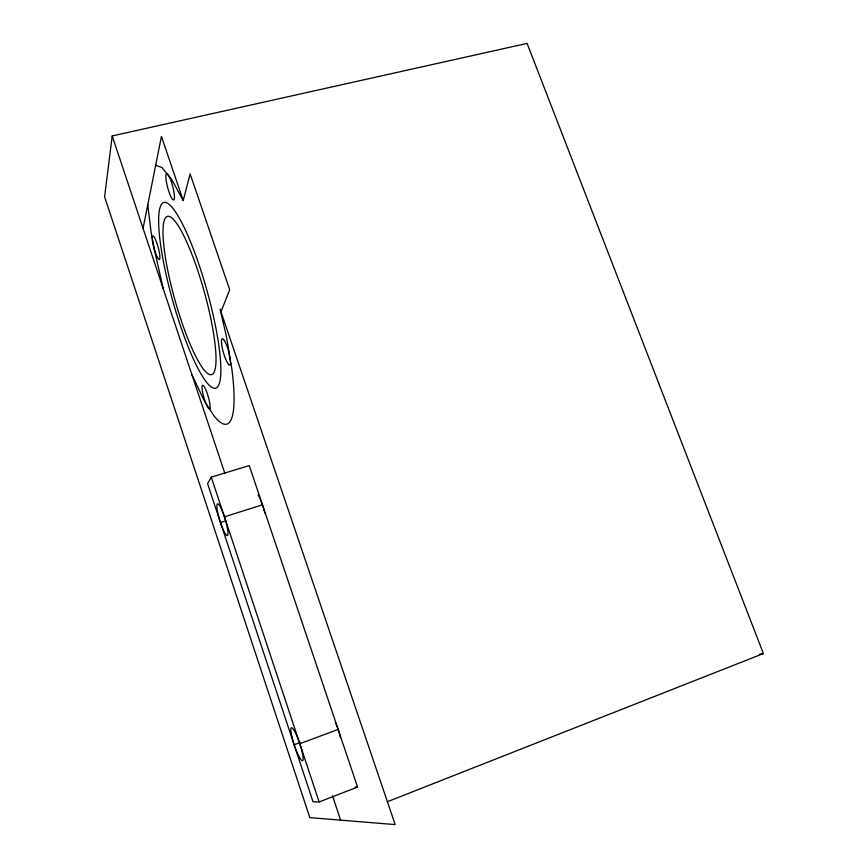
<?xml version="1.0" encoding="UTF-8"?>
<svg xmlns="http://www.w3.org/2000/svg" width="868" height="868" viewBox="0 0 868 868"><rect width="100%" height="100%" fill="white"/><g stroke="black" fill="none" stroke-linecap="round" stroke-linejoin="round"><path stroke-width="1.3" d="M387.182 801.804L763.384 653.55L527.093 43.4L112.211 135.951L104.616 196.819L309.822 817.623L395.179 824.6L220.081 309.095L226.407 336.415L231.832 368.813A134.659 25.009 74.4 0 1 213.919 415.729L204.143 400.517L191.958 374.813M143.068 228.36L161.437 136.406L183.224 200.573L190.125 173.85L229.705 289.749L220.993 311.775M211.271 477.161L207.582 483.639L313.033 801.793L319.153 801.945L357.573 787.037L249.257 465.574L211.271 477.161L319.153 801.945M294.144 744.787L300.404 742.455M299.807 743.713L338.151 729.424M220.461 522.503L225.604 520.876M224.443 516.807L262.483 504.818M759.598 654.288L763.384 653.55M355.283 787.092L357.573 787.037M155.665 165.278L161.925 167.535L171.831 179.676L183.224 200.573M112.211 135.951L224.953 473.635M332.487 795.761L340.625 820.141M154.211 248.856L155.133 251.828A12.206 2.105 74.7 0 0 158.009 258.414L158.79 259.337A12.206 2.105 74.7 0 0 159.376 252.621A12.206 2.105 74.7 0 0 155.047 238.591L154.124 236.964A12.206 2.105 74.7 0 0 152.269 238.168L152.421 240.273A12.206 2.105 74.7 0 0 154.211 248.856L151.086 232.266L147.777 204.772M163.206 288.697L154.265 249.029M258.067 494.684A16.47 3.157 72.8 0 1 259.532 497.418M260.031 498.503A16.47 3.157 72.8 0 1 264.794 513.042M335.374 722.23A17.186 3.255 71.2 0 1 340.484 737.735M209.882 408.546L209.394 408.926A12.315 2.203 73.7 0 1 202.418 391.208L202.081 388.766A12.315 2.203 73.7 0 1 204.316 386.846A12.315 2.203 73.7 0 1 209.155 400.202L209.741 403.067A12.315 2.203 73.7 0 1 209.882 408.546M167.123 173.687L166.439 173.719A13.638 2.593 75.2 0 0 166.396 181.846L167.068 185.155A13.638 2.593 75.2 0 0 172.222 199.011A13.638 2.593 75.2 0 0 174.305 194.877L173.893 191.871A13.638 2.593 75.2 0 0 169.065 176.247L167.123 173.687M224.194 340.267L223.163 339.062A13.725 2.723 74 0 0 221.85 345.681A13.725 2.723 74 0 0 226.732 361.5L227.883 363.529A13.725 2.723 74 0 0 230.638 363.247L228.794 351.583A13.725 2.723 74 0 0 224.194 340.267M164.41 250.559A82.156 15.223 74.4 0 0 209.503 374.509A82.156 15.223 74.4 0 0 194.616 261.528A82.156 15.223 74.4 0 0 164.41 250.559M161.535 250.993A96.435 17.881 74.4 0 0 215.264 388.256A96.435 17.881 74.4 0 0 192.446 246.62A96.435 17.881 74.4 0 0 161.535 250.993M217.358 510.493A16.611 2.767 72.9 0 0 226.928 535.513A16.611 2.767 72.9 0 0 223.098 513.031A16.611 2.767 72.9 0 0 217.358 510.493M291.767 736.368A17.338 2.854 71.4 0 0 302.411 760.737A17.338 2.854 71.4 0 0 296.78 735.739A17.338 2.854 71.4 0 0 291.767 736.368"/></g></svg>
